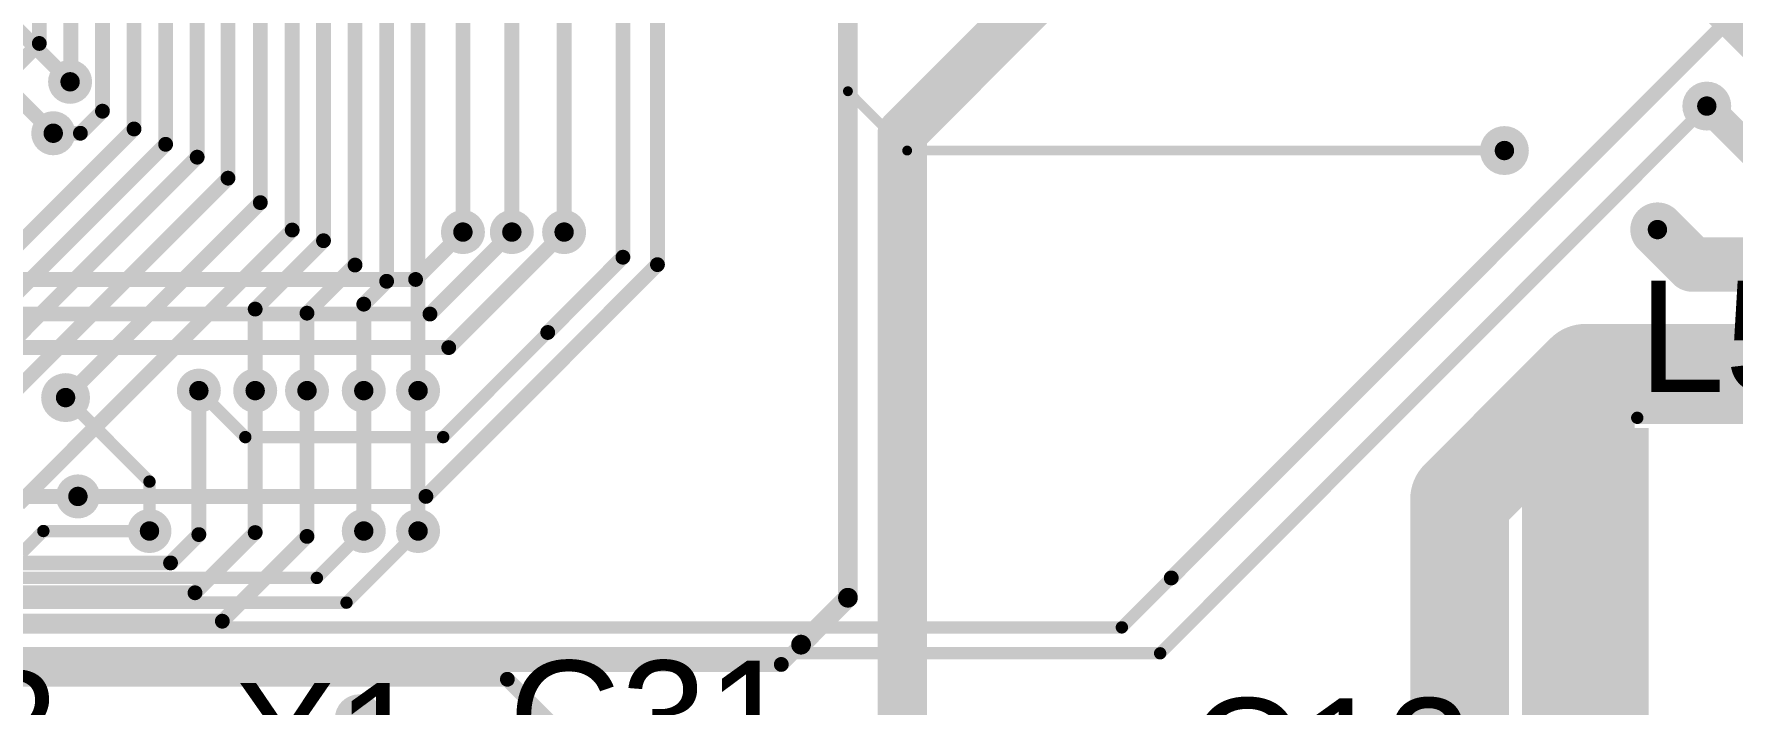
# Model space of a CAD drawing. Header units: millimetres. Extents: x -0.39 to 4.37, y -0.38 to 3.54.
# Drawn here: x 1.939 to 2.627, y 0.649 to 0.92 of the extents above; entities that cross this region are included whole.
import ezdxf

# ---------------------------------------------------------------- set-up
doc = ezdxf.new("R2010")
doc.units = ezdxf.units.MM
doc.header["$MEASUREMENT"] = 0
for name, color, linetype in [('BottomLayer', 5, 'Continuous'), ('BottomSolder', 6, 'Continuous'), ('TopLayer', 1, 'Continuous'), ('TopOverlay', 2, 'Continuous'), ('TopPaste', 8, 'Continuous'), ('TopSolder', 216, 'Continuous'), ('ViaHoleLayer', 16, 'Continuous')]:
    doc.layers.add(name, color=color, linetype=linetype)
doc.styles.add('Arial', font='', dxfattribs={"height": 0.2})
doc.styles.get('Arial').set_extended_font_data('Arial')

# ---------------------------------------------------------------- blocks, each defined once
blk = doc.blocks.new('MWPY4020_3R3M_T_232')
at = {"layer": 'TopLayer'}
for points in [[(-0.08070865, 0.07283465), (-0.03740155, 0.07283465), (-0.03740155, -0.07283465), (-0.08070865, -0.07283465)], [(0.03740155, 0.07283465), (0.08070865, 0.07283465), (0.08070865, -0.07283465), (0.03740155, -0.07283465)]]:
    blk.add_hatch(color=1, dxfattribs=at).paths.add_polyline_path(points)
at = {"layer": 'TopPaste'}
for points in [[(-0.08070865, 0.07283465), (-0.03740155, 0.07283465), (-0.03740155, -0.07283465), (-0.08070865, -0.07283465)], [(0.03740155, 0.07283465), (0.08070865, 0.07283465), (0.08070865, -0.07283465), (0.03740155, -0.07283465)]]:
    blk.add_hatch(color=8, dxfattribs=at).paths.add_polyline_path(points)
at = {"layer": 'TopSolder'}
for points in [[(-0.08470865, 0.07683465), (-0.03340155, 0.07683465), (-0.03340155, -0.07683465), (-0.08470865, -0.07683465)], [(0.03340155, 0.07683465), (0.08470865, 0.07683465), (0.08470865, -0.07683465), (0.03340155, -0.07683465)]]:
    blk.add_hatch(color=216, dxfattribs=at).paths.add_polyline_path(points)
at = {"layer": 'TopOverlay', "const_width": 0.005}
for points in [[(-0.038, 0.081), (0.034, 0.081)], [(-0.038, -0.081), (0.034, -0.081)]]:
    blk.add_lwpolyline(points, dxfattribs=at)
at = {"layer": 'TopOverlay', "const_width": 0.0025}
for points in [[(-0.03925, 0.081, 1), (-0.03675, 0.081, 1)], [(0.03275, 0.081, 1), (0.03525, 0.081, 1)], [(-0.03925, -0.081, 1), (-0.03675, -0.081, 1)], [(0.03275, -0.081, 1), (0.03525, -0.081, 1)]]:
    blk.add_lwpolyline(points, format="xyb", close=True, dxfattribs=at)

msp = doc.modelspace()

# ---------------------------------------------------------------- hatches: boundary and pattern name
at = {"layer": 'BottomLayer'}
h = msp.add_hatch(color=5, dxfattribs=at)
edge = h.paths.add_edge_path()
edge.add_arc((1.9538225, 0.9008222), 0.0049212, 0, 360)
h = msp.add_hatch(color=5, dxfattribs=at)
edge = h.paths.add_edge_path()
edge.add_arc((2.617, 0.891), 0.0059055, 0, 360)
h = msp.add_hatch(color=5, dxfattribs=at)
edge = h.paths.add_edge_path()
edge.add_arc((1.947, 0.88), 0.0049212, 0, 360)
h = msp.add_hatch(color=5, dxfattribs=at)
edge = h.paths.add_edge_path()
edge.add_arc((2.535, 0.873), 0.0059055, 0, 360)
h = msp.add_hatch(color=5, dxfattribs=at)
edge = h.paths.add_edge_path()
edge.add_arc((2.597, 0.841), 0.0059055, 0, 360)
h = msp.add_hatch(color=5, dxfattribs=at)
edge = h.paths.add_edge_path()
edge.add_arc((2.113, 0.84), 0.0049212, 0, 360)
h = msp.add_hatch(color=5, dxfattribs=at)
edge = h.paths.add_edge_path()
edge.add_arc((2.1328225, 0.84), 0.0049212, 0, 360)
h = msp.add_hatch(color=5, dxfattribs=at)
edge = h.paths.add_edge_path()
edge.add_arc((2.154, 0.84), 0.0049212, 0, 360)
h = msp.add_hatch(color=5, dxfattribs=at)
edge = h.paths.add_edge_path()
edge.add_arc((2.5678225, 0.7828222), 0.011811, 0, 360)
h = msp.add_hatch(color=5, dxfattribs=at)
edge = h.paths.add_edge_path()
edge.add_arc((1.952, 0.773), 0.0059055, 0, 360)
h = msp.add_hatch(color=5, dxfattribs=at)
edge = h.paths.add_edge_path()
edge.add_arc((2.006, 0.7758222), 0.0049212, 0, 360)
h = msp.add_hatch(color=5, dxfattribs=at)
edge = h.paths.add_edge_path()
edge.add_arc((2.0288225, 0.7758222), 0.0049212, 0, 360)
h = msp.add_hatch(color=5, dxfattribs=at)
edge = h.paths.add_edge_path()
edge.add_arc((2.0498225, 0.7758222), 0.0049212, 0, 360)
h = msp.add_hatch(color=5, dxfattribs=at)
edge = h.paths.add_edge_path()
edge.add_arc((2.0728225, 0.7758222), 0.0049212, 0, 360)
h = msp.add_hatch(color=5, dxfattribs=at)
edge = h.paths.add_edge_path()
edge.add_arc((2.0948224, 0.7758222), 0.0049212, 0, 360)
h = msp.add_hatch(color=5, dxfattribs=at)
edge = h.paths.add_edge_path()
edge.add_arc((1.957, 0.733), 0.0049212, 0, 360)
h = msp.add_hatch(color=5, dxfattribs=at)
edge = h.paths.add_edge_path()
edge.add_arc((1.986, 0.719), 0.0049212, 0, 360)
h = msp.add_hatch(color=5, dxfattribs=at)
edge = h.paths.add_edge_path()
edge.add_arc((2.0728225, 0.719), 0.0049212, 0, 360)
h = msp.add_hatch(color=5, dxfattribs=at)
edge = h.paths.add_edge_path()
edge.add_arc((2.0948224, 0.719), 0.0049212, 0, 360)
at = {"layer": 'BottomSolder'}
h = msp.add_hatch(color=6, dxfattribs=at)
edge = h.paths.add_edge_path()
edge.add_arc((1.9538225, 0.9008222), 0.0089212, 0, 360)
h = msp.add_hatch(color=6, dxfattribs=at)
edge = h.paths.add_edge_path()
edge.add_arc((2.617, 0.891), 0.0099055, 0, 360)
h = msp.add_hatch(color=6, dxfattribs=at)
edge = h.paths.add_edge_path()
edge.add_arc((1.947, 0.88), 0.0089212, 0, 360)
h = msp.add_hatch(color=6, dxfattribs=at)
edge = h.paths.add_edge_path()
edge.add_arc((2.535, 0.873), 0.0099055, 0, 360)
h = msp.add_hatch(color=6, dxfattribs=at)
edge = h.paths.add_edge_path()
edge.add_arc((2.113, 0.84), 0.0089212, 0, 360)
h = msp.add_hatch(color=6, dxfattribs=at)
edge = h.paths.add_edge_path()
edge.add_arc((2.1328225, 0.84), 0.0089212, 0, 360)
h = msp.add_hatch(color=6, dxfattribs=at)
edge = h.paths.add_edge_path()
edge.add_arc((2.154, 0.84), 0.0089212, 0, 360)
h = msp.add_hatch(color=6, dxfattribs=at)
edge = h.paths.add_edge_path()
edge.add_arc((2.597, 0.841), 0.0099055, 0, 360)
h = msp.add_hatch(color=6, dxfattribs=at)
edge = h.paths.add_edge_path()
edge.add_arc((2.5678225, 0.7828222), 0.015811, 0, 360)
h = msp.add_hatch(color=6, dxfattribs=at)
edge = h.paths.add_edge_path()
edge.add_arc((2.006, 0.7758222), 0.0089212, 0, 360)
h = msp.add_hatch(color=6, dxfattribs=at)
edge = h.paths.add_edge_path()
edge.add_arc((2.0288225, 0.7758222), 0.0089212, 0, 360)
h = msp.add_hatch(color=6, dxfattribs=at)
edge = h.paths.add_edge_path()
edge.add_arc((2.0498225, 0.7758222), 0.0089212, 0, 360)
h = msp.add_hatch(color=6, dxfattribs=at)
edge = h.paths.add_edge_path()
edge.add_arc((2.0728225, 0.7758222), 0.0089212, 0, 360)
h = msp.add_hatch(color=6, dxfattribs=at)
edge = h.paths.add_edge_path()
edge.add_arc((2.0948224, 0.7758222), 0.0089212, 0, 360)
h = msp.add_hatch(color=6, dxfattribs=at)
edge = h.paths.add_edge_path()
edge.add_arc((1.952, 0.773), 0.0099055, 0, 360)
h = msp.add_hatch(color=6, dxfattribs=at)
edge = h.paths.add_edge_path()
edge.add_arc((1.957, 0.733), 0.0089212, 0, 360)
h = msp.add_hatch(color=6, dxfattribs=at)
edge = h.paths.add_edge_path()
edge.add_arc((1.986, 0.719), 0.0089212, 0, 360)
h = msp.add_hatch(color=6, dxfattribs=at)
edge = h.paths.add_edge_path()
edge.add_arc((2.0728225, 0.719), 0.0089212, 0, 360)
h = msp.add_hatch(color=6, dxfattribs=at)
edge = h.paths.add_edge_path()
edge.add_arc((2.0948224, 0.719), 0.0089212, 0, 360)
h = msp.add_hatch(color=6, dxfattribs=at)
edge = h.paths.add_edge_path()
edge.add_arc((2.071, 0.643), 0.0099055, 0, 360)
at = {"layer": 'TopLayer'}
h = msp.add_hatch(color=1, dxfattribs=at)
edge = h.paths.add_edge_path()
edge.add_arc((1.9538225, 0.9008222), 0.0049212, 0, 360)
h = msp.add_hatch(color=1, dxfattribs=at)
edge = h.paths.add_edge_path()
edge.add_arc((2.617, 0.891), 0.0059055, 0, 360)
h = msp.add_hatch(color=1, dxfattribs=at)
edge = h.paths.add_edge_path()
edge.add_arc((1.947, 0.88), 0.0049212, 0, 360)
h = msp.add_hatch(color=1, dxfattribs=at)
edge = h.paths.add_edge_path()
edge.add_arc((2.535, 0.873), 0.0059055, 0, 360)
h = msp.add_hatch(color=1, dxfattribs=at)
edge = h.paths.add_edge_path()
edge.add_arc((2.597, 0.841), 0.0059055, 0, 360)
h = msp.add_hatch(color=1, dxfattribs=at)
edge = h.paths.add_edge_path()
edge.add_arc((2.113, 0.84), 0.0049212, 0, 360)
h = msp.add_hatch(color=1, dxfattribs=at)
edge = h.paths.add_edge_path()
edge.add_arc((2.1328225, 0.84), 0.0049212, 0, 360)
h = msp.add_hatch(color=1, dxfattribs=at)
edge = h.paths.add_edge_path()
edge.add_arc((2.154, 0.84), 0.0049212, 0, 360)
h = msp.add_hatch(color=1, dxfattribs=at)
edge = h.paths.add_edge_path()
edge.add_arc((2.5678225, 0.7828222), 0.011811, 0, 360)
h = msp.add_hatch(color=1, dxfattribs=at)
edge = h.paths.add_edge_path()
edge.add_arc((1.952, 0.773), 0.0059055, 0, 360)
h = msp.add_hatch(color=1, dxfattribs=at)
edge = h.paths.add_edge_path()
edge.add_arc((2.006, 0.7758222), 0.0049212, 0, 360)
h = msp.add_hatch(color=1, dxfattribs=at)
edge = h.paths.add_edge_path()
edge.add_arc((2.0288225, 0.7758222), 0.0049212, 0, 360)
h = msp.add_hatch(color=1, dxfattribs=at)
edge = h.paths.add_edge_path()
edge.add_arc((2.0498225, 0.7758222), 0.0049212, 0, 360)
h = msp.add_hatch(color=1, dxfattribs=at)
edge = h.paths.add_edge_path()
edge.add_arc((2.0728225, 0.7758222), 0.0049212, 0, 360)
h = msp.add_hatch(color=1, dxfattribs=at)
edge = h.paths.add_edge_path()
edge.add_arc((2.0948224, 0.7758222), 0.0049212, 0, 360)
h = msp.add_hatch(color=1, dxfattribs=at)
edge = h.paths.add_edge_path()
edge.add_arc((1.957, 0.733), 0.0049212, 0, 360)
h = msp.add_hatch(color=1, dxfattribs=at)
edge = h.paths.add_edge_path()
edge.add_arc((1.986, 0.719), 0.0049212, 0, 360)
h = msp.add_hatch(color=1, dxfattribs=at)
edge = h.paths.add_edge_path()
edge.add_arc((2.0728225, 0.719), 0.0049212, 0, 360)
h = msp.add_hatch(color=1, dxfattribs=at)
edge = h.paths.add_edge_path()
edge.add_arc((2.0948224, 0.719), 0.0049212, 0, 360)
at = {"layer": 'TopSolder'}
h = msp.add_hatch(color=216, dxfattribs=at)
edge = h.paths.add_edge_path()
edge.add_arc((1.9538225, 0.9008222), 0.0089212, 0, 360)
h = msp.add_hatch(color=216, dxfattribs=at)
edge = h.paths.add_edge_path()
edge.add_arc((2.617, 0.891), 0.0099055, 0, 360)
h = msp.add_hatch(color=216, dxfattribs=at)
edge = h.paths.add_edge_path()
edge.add_arc((1.947, 0.88), 0.0089212, 0, 360)
h = msp.add_hatch(color=216, dxfattribs=at)
edge = h.paths.add_edge_path()
edge.add_arc((2.535, 0.873), 0.0099055, 0, 360)
h = msp.add_hatch(color=216, dxfattribs=at)
edge = h.paths.add_edge_path()
edge.add_arc((2.113, 0.84), 0.0089212, 0, 360)
h = msp.add_hatch(color=216, dxfattribs=at)
edge = h.paths.add_edge_path()
edge.add_arc((2.1328225, 0.84), 0.0089212, 0, 360)
h = msp.add_hatch(color=216, dxfattribs=at)
edge = h.paths.add_edge_path()
edge.add_arc((2.154, 0.84), 0.0089212, 0, 360)
h = msp.add_hatch(color=216, dxfattribs=at)
edge = h.paths.add_edge_path()
edge.add_arc((2.597, 0.841), 0.0099055, 0, 360)
h = msp.add_hatch(color=216, dxfattribs=at)
edge = h.paths.add_edge_path()
edge.add_arc((2.5678225, 0.7828222), 0.015811, 0, 360)
h = msp.add_hatch(color=216, dxfattribs=at)
edge = h.paths.add_edge_path()
edge.add_arc((2.006, 0.7758222), 0.0089212, 0, 360)
h = msp.add_hatch(color=216, dxfattribs=at)
edge = h.paths.add_edge_path()
edge.add_arc((2.0288225, 0.7758222), 0.0089212, 0, 360)
h = msp.add_hatch(color=216, dxfattribs=at)
edge = h.paths.add_edge_path()
edge.add_arc((2.0498225, 0.7758222), 0.0089212, 0, 360)
h = msp.add_hatch(color=216, dxfattribs=at)
edge = h.paths.add_edge_path()
edge.add_arc((2.0728225, 0.7758222), 0.0089212, 0, 360)
h = msp.add_hatch(color=216, dxfattribs=at)
edge = h.paths.add_edge_path()
edge.add_arc((2.0948224, 0.7758222), 0.0089212, 0, 360)
h = msp.add_hatch(color=216, dxfattribs=at)
edge = h.paths.add_edge_path()
edge.add_arc((1.952, 0.773), 0.0099055, 0, 360)
h = msp.add_hatch(color=216, dxfattribs=at)
edge = h.paths.add_edge_path()
edge.add_arc((1.957, 0.733), 0.0089212, 0, 360)
h = msp.add_hatch(color=216, dxfattribs=at)
edge = h.paths.add_edge_path()
edge.add_arc((1.986, 0.719), 0.0089212, 0, 360)
h = msp.add_hatch(color=216, dxfattribs=at)
edge = h.paths.add_edge_path()
edge.add_arc((2.0728225, 0.719), 0.0089212, 0, 360)
h = msp.add_hatch(color=216, dxfattribs=at)
edge = h.paths.add_edge_path()
edge.add_arc((2.0948224, 0.719), 0.0089212, 0, 360)
h = msp.add_hatch(color=216, dxfattribs=at)
edge = h.paths.add_edge_path()
edge.add_arc((2.071, 0.643), 0.0099055, 0, 360)
at = {"layer": 'ViaHoleLayer'}
h = msp.add_hatch(color=16, dxfattribs=at)
edge = h.paths.add_edge_path()
edge.add_arc((1.9538225, 0.9008222), 0.003937, 0, 360)
h = msp.add_hatch(color=16, dxfattribs=at)
edge = h.paths.add_edge_path()
edge.add_arc((2.617, 0.891), 0.003937, 0, 360)
h = msp.add_hatch(color=16, dxfattribs=at)
edge = h.paths.add_edge_path()
edge.add_arc((1.947, 0.88), 0.003937, 0, 360)
h = msp.add_hatch(color=16, dxfattribs=at)
edge = h.paths.add_edge_path()
edge.add_arc((2.535, 0.873), 0.003937, 0, 360)
h = msp.add_hatch(color=16, dxfattribs=at)
edge = h.paths.add_edge_path()
edge.add_arc((2.113, 0.84), 0.003937, 0, 360)
h = msp.add_hatch(color=16, dxfattribs=at)
edge = h.paths.add_edge_path()
edge.add_arc((2.1328225, 0.84), 0.003937, 0, 360)
h = msp.add_hatch(color=16, dxfattribs=at)
edge = h.paths.add_edge_path()
edge.add_arc((2.154, 0.84), 0.003937, 0, 360)
h = msp.add_hatch(color=16, dxfattribs=at)
edge = h.paths.add_edge_path()
edge.add_arc((2.597, 0.841), 0.003937, 0, 360)
h = msp.add_hatch(color=16, dxfattribs=at)
edge = h.paths.add_edge_path()
edge.add_arc((2.5678225, 0.7828222), 0.0059055, 0, 360)
h = msp.add_hatch(color=16, dxfattribs=at)
edge = h.paths.add_edge_path()
edge.add_arc((2.006, 0.7758222), 0.003937, 0, 360)
h = msp.add_hatch(color=16, dxfattribs=at)
edge = h.paths.add_edge_path()
edge.add_arc((2.0288225, 0.7758222), 0.003937, 0, 360)
h = msp.add_hatch(color=16, dxfattribs=at)
edge = h.paths.add_edge_path()
edge.add_arc((2.0498225, 0.7758222), 0.003937, 0, 360)
h = msp.add_hatch(color=16, dxfattribs=at)
edge = h.paths.add_edge_path()
edge.add_arc((2.0728225, 0.7758222), 0.003937, 0, 360)
h = msp.add_hatch(color=16, dxfattribs=at)
edge = h.paths.add_edge_path()
edge.add_arc((2.0948224, 0.7758222), 0.003937, 0, 360)
h = msp.add_hatch(color=16, dxfattribs=at)
edge = h.paths.add_edge_path()
edge.add_arc((1.952, 0.773), 0.003937, 0, 360)
h = msp.add_hatch(color=16, dxfattribs=at)
edge = h.paths.add_edge_path()
edge.add_arc((1.957, 0.733), 0.003937, 0, 360)
h = msp.add_hatch(color=16, dxfattribs=at)
edge = h.paths.add_edge_path()
edge.add_arc((1.986, 0.719), 0.003937, 0, 360)
h = msp.add_hatch(color=16, dxfattribs=at)
edge = h.paths.add_edge_path()
edge.add_arc((2.0728225, 0.719), 0.003937, 0, 360)
h = msp.add_hatch(color=16, dxfattribs=at)
edge = h.paths.add_edge_path()
edge.add_arc((2.0948224, 0.719), 0.003937, 0, 360)

# ---------------------------------------------------------------- linework, layer by layer
at = {"layer": 'BottomLayer'}
for points, const_width in [([(2.269, 0.692), (2.269, 1.2530001)], 0.008), ([(2.6065, 0.9445001), (2.6451779, 0.9058222)], 0.012), ([(2.291, 0.88), (2.348, 0.937)], 0.02), ([(1.9318225, 0.9228222), (1.9538225, 0.9008222)], 0.006), ([(1.9161778, 0.9108222), (1.947, 0.88)], 0.006), ([(2.617, 0.891), (2.643, 0.865)], 0.012), ([(2.291, 0.587), (2.291, 0.88)], 0.02), ([(2.0938223, 0.8208222), (2.113, 0.8399999)], 0.006), ([(2.0996447, 0.8068222), (2.1328225, 0.84)], 0.006), ([(2.1072537, 0.7932537), (2.154, 0.84)], 0.006), ([(2.113, 0.8399999), (2.113, 0.84)], 0.006), ([(1.8618225, 0.8208222), (2.0938223, 0.8208222)], 0.006), ([(1.8668225, 0.8068222), (2.0996447, 0.8068222)], 0.006), ([(2.5168225, 0.7318222), (2.5678225, 0.7828222)], 0.04), ([(2.5678225, 0.7828222), (2.9077277, 0.7828222)], 0.04), ([(1.871254, 0.7932537), (2.1072537, 0.7932537)], 0.006), ([(2.006, 0.7175563), (2.006, 0.7758222)], 0.006), ([(2.0288225, 0.7183788), (2.0288225, 0.7758222)], 0.006), ([(2.0498225, 0.7168225), (2.0498225, 0.7758222)], 0.006), ([(2.0728225, 0.719), (2.0728225, 0.7758222)], 0.006), ([(2.0948224, 0.719), (2.0948224, 0.7758222)], 0.006), ([(1.952, 0.773), (1.986, 0.739)], 0.005), ([(2.5168225, 0.4798222), (2.5168225, 0.7318222)], 0.04), ([(1.986, 0.719), (1.986, 0.739)], 0.005), ([(1.8274437, 0.733), (1.957, 0.733)], 0.006), ([(1.9945224, 0.7060787), (2.006, 0.7175563)], 0.006), ([(2.0044437, 0.694), (2.0288225, 0.7183788)], 0.006), ([(2.0155001, 0.6825001), (2.0498225, 0.7168225)], 0.006), ([(1.8160787, 0.7060787), (1.9945224, 0.7060787)], 0.006), ([(1.821, 0.694), (2.0044437, 0.694)], 0.006), ([(2.25, 0.673), (2.269, 0.692)], 0.008), ([(1.8255001, 0.6825001), (2.0155001, 0.6825001)], 0.006), ([(2.242, 0.665), (2.25, 0.673)], 0.006), ([(1.876, 0.665), (2.242, 0.665)], 0.006)]:
    msp.add_lwpolyline(points, dxfattribs=dict(at, const_width=const_width))
for points, const_width in [([(1.9523225, 0.9008222, 1), (1.9553225, 0.9008222, 1)], 0.003), ([(2.614, 0.891, 1), (2.62, 0.891, 1)], 0.006), ([(2.286, 0.88, 1), (2.296, 0.88, 1)], 0.01), ([(2.286, 0.88, 1), (2.296, 0.88, 1)], 0.01), ([(1.9455, 0.88, 1), (1.9485, 0.88, 1)], 0.003), ([(2.1115, 0.84, 1), (2.1145, 0.84, 1)], 0.003), ([(2.1115, 0.8399999, 1), (2.1145, 0.8399999, 1)], 0.003), ([(2.1115, 0.8399999, 1), (2.1145, 0.8399999, 1)], 0.003), ([(2.1313225, 0.84, 1), (2.1343225, 0.84, 1)], 0.003), ([(2.1525, 0.84, 1), (2.1555, 0.84, 1)], 0.003), ([(2.0923223, 0.8208222, 1), (2.0953223, 0.8208222, 1)], 0.003), ([(2.0923223, 0.8208222, 1), (2.0953223, 0.8208222, 1)], 0.003), ([(2.0981447, 0.8068222, 1), (2.1011447, 0.8068222, 1)], 0.003), ([(2.0981447, 0.8068222, 1), (2.1011447, 0.8068222, 1)], 0.003), ([(2.5578225, 0.7828222, 1), (2.5778225, 0.7828222, 1)], 0.02), ([(2.5578225, 0.7828222, 1), (2.5778225, 0.7828222, 1)], 0.02), ([(2.1057537, 0.7932537, 1), (2.1087537, 0.7932537, 1)], 0.003), ([(2.1057537, 0.7932537, 1), (2.1087537, 0.7932537, 1)], 0.003), ([(2.0045, 0.7758222, 1), (2.0075, 0.7758222, 1)], 0.003), ([(2.0273225, 0.7758222, 1), (2.0303225, 0.7758222, 1)], 0.003), ([(2.0483225, 0.7758222, 1), (2.0513225, 0.7758222, 1)], 0.003), ([(2.0713225, 0.7758222, 1), (2.0743225, 0.7758222, 1)], 0.003), ([(2.0933224, 0.7758222, 1), (2.0963224, 0.7758222, 1)], 0.003), ([(1.95075, 0.773, 1), (1.95325, 0.773, 1)], 0.0025), ([(2.5068225, 0.7318222, 1), (2.5268225, 0.7318222, 1)], 0.02), ([(2.5068225, 0.7318222, 1), (2.5268225, 0.7318222, 1)], 0.02), ([(1.98475, 0.739, 1), (1.98725, 0.739, 1)], 0.0025), ([(1.98475, 0.739, 1), (1.98725, 0.739, 1)], 0.0025), ([(1.9555, 0.733, 1), (1.9585, 0.733, 1)], 0.003), ([(1.98475, 0.719, 1), (1.98725, 0.719, 1)], 0.0025), ([(2.0045, 0.7175563, 1), (2.0075, 0.7175563, 1)], 0.003), ([(2.0045, 0.7175563, 1), (2.0075, 0.7175563, 1)], 0.003), ([(2.0273225, 0.7183788, 1), (2.0303225, 0.7183788, 1)], 0.003), ([(2.0273225, 0.7183788, 1), (2.0303225, 0.7183788, 1)], 0.003), ([(2.0483225, 0.7168225, 1), (2.0513225, 0.7168225, 1)], 0.003), ([(2.0483225, 0.7168225, 1), (2.0513225, 0.7168225, 1)], 0.003), ([(2.0713225, 0.719, 1), (2.0743225, 0.719, 1)], 0.003), ([(2.0933224, 0.719, 1), (2.0963224, 0.719, 1)], 0.003), ([(1.9930224, 0.7060787, 1), (1.9960224, 0.7060787, 1)], 0.003), ([(1.9930224, 0.7060787, 1), (1.9960224, 0.7060787, 1)], 0.003), ([(2.0029437, 0.694, 1), (2.0059437, 0.694, 1)], 0.003), ([(2.0029437, 0.694, 1), (2.0059437, 0.694, 1)], 0.003), ([(2.267, 0.692, 1), (2.271, 0.692, 1)], 0.004), ([(2.267, 0.692, 1), (2.271, 0.692, 1)], 0.004), ([(2.0140001, 0.6825001, 1), (2.0170001, 0.6825001, 1)], 0.003), ([(2.0140001, 0.6825001, 1), (2.0170001, 0.6825001, 1)], 0.003), ([(2.248, 0.673, 1), (2.252, 0.673, 1)], 0.004), ([(2.2485, 0.673, 1), (2.2515, 0.673, 1)], 0.003), ([(2.2405, 0.665, 1), (2.2435, 0.665, 1)], 0.003), ([(2.2405, 0.665, 1), (2.2435, 0.665, 1)], 0.003)]:
    msp.add_lwpolyline(points, format="xyb", close=True, dxfattribs=dict(at, const_width=const_width))
at = {"layer": 'TopLayer'}
for points, const_width in [([(2.269, 0.897), (2.269, 1.285)], 0.004), ([(1.9541385, 0.9008222), (1.9541385, 1.2460582)], 0.006), ([(1.9797285, 0.8817281), (1.9797285, 1.2458386)], 0.006), ([(2.0053185, 0.8703185), (2.0053185, 1.2460582)], 0.006), ([(2.0309085, 0.8519085), (2.0309085, 1.2450582)], 0.006), ([(2.0565005, 0.8365005), (2.0565005, 1.2460582)], 0.006), ([(2.0820905, 0.8200905), (2.0820905, 1.2460582)], 0.006), ([(2.113, 0.84), (2.113, 1.2390473)], 0.006), ([(2.1918225, 0.8268225), (2.1918225, 1.2390473)], 0.006), ([(1.9925245, 0.8755242), (1.9925245, 1.23)], 0.006), ([(1.9413425, 0.9163425), (1.9413425, 1.223)], 0.006), ([(1.9669345, 0.8889342), (1.9669345, 1.226)], 0.006), ([(2.0178225, 0.8618225), (2.0178225, 1.228)], 0.006), ([(2.0438225, 0.8408225), (2.0438225, 1.227)], 0.006), ([(2.0692965, 0.8266515), (2.0692965, 1.225)], 0.006), ([(2.0948224, 0.7758222), (2.0948224, 1.224)], 0.006), ([(2.1328225, 0.84), (2.1328225, 1.2268222)], 0.006), ([(2.154, 0.84), (2.154, 1.2268222)], 0.006), ([(2.1778225, 0.8298225), (2.1778225, 1.2268222)], 0.006), ([(2.4, 0.7), (2.624, 0.924)], 0.006), ([(1.9286747, 0.9036747), (1.9413425, 0.9163425)], 0.006), ([(2.269, 0.897), (2.293, 0.873)], 0.004), ([(1.9580003, 0.88), (1.9669345, 0.8889342)], 0.006), ([(2.3955, 0.6695), (2.617, 0.891)], 0.005), ([(1.8783328, 0.7803324), (1.9797285, 0.8817281)], 0.006), ([(1.947, 0.88), (1.9580003, 0.88)], 0.006), ([(1.8844114, 0.7674111), (1.9925245, 0.8755242)], 0.006), ([(2.293, 0.873), (2.535, 0.873)], 0.004), ([(1.882, 0.747), (2.0053185, 0.8703185)], 0.006), ([(1.8965, 0.7405), (2.0178225, 0.8618225)], 0.006), ([(1.952, 0.773), (2.0309085, 0.8519085)], 0.006), ([(2.597, 0.841), (2.6111778, 0.8268222)], 0.022), ([(1.933, 0.73), (2.0438225, 0.8408225)], 0.006), ([(2.0288225, 0.8088225), (2.0565005, 0.8365005)], 0.006), ([(2.147358, 0.799358), (2.1778225, 0.8298225)], 0.006), ([(2.6111778, 0.8268222), (2.7698225, 0.8268222)], 0.022), ([(2.0498225, 0.8071775), (2.0692965, 0.8266515)], 0.006), ([(2.098, 0.733), (2.1918225, 0.8268225)], 0.006), ([(2.0728225, 0.8108225), (2.0820905, 0.8200905)], 0.006), ([(2.0728225, 0.7758222), (2.0728225, 0.8108225)], 0.006), ([(2.0288225, 0.7758222), (2.0288225, 0.8088225)], 0.006), ([(2.0498225, 0.7758222), (2.0498225, 0.8071775)], 0.006), ([(2.105, 0.757), (2.147358, 0.799358)], 0.005), ([(2.5678225, 0.6838773), (2.5678225, 0.7828222)], 0.04), ([(2.006, 0.7758222), (2.0248222, 0.757)], 0.005), ([(2.0248222, 0.757), (2.105, 0.757)], 0.005), ([(1.957, 0.733), (2.098, 0.733)], 0.006), ([(1.934, 0.71), (1.943, 0.719)], 0.005), ([(1.943, 0.719), (1.986, 0.719)], 0.005), ([(2.0538225, 0.7), (2.0728225, 0.719)], 0.005), ([(2.0658224, 0.69), (2.0948224, 0.719)], 0.005), ([(1.791, 0.7), (2.0538225, 0.7)], 0.005), ([(2.38, 0.68), (2.4, 0.7)], 0.005), ([(2.5677674, 0.6838222), (2.5678225, 0.6838773)], 0.04), ([(1.796, 0.69), (2.0658224, 0.69)], 0.005), ([(1.801, 0.68), (2.38, 0.68)], 0.005), ([(1.8125, 0.6695), (2.3955, 0.6695)], 0.005), ([(1.914, 0.659), (2.131, 0.659)], 0.006), ([(2.131, 0.659), (2.1608225, 0.6291775)], 0.006)]:
    msp.add_lwpolyline(points, dxfattribs=dict(at, const_width=const_width))
for points, const_width in [([(1.9398425, 0.9163425, 1), (1.9428425, 0.9163425, 1)], 0.003), ([(1.9398425, 0.9163425, 1), (1.9428425, 0.9163425, 1)], 0.003), ([(1.9526385, 0.9008222, 1), (1.9556385, 0.9008222, 1)], 0.003), ([(2.268, 0.897, 1), (2.27, 0.897, 1)], 0.002), ([(2.268, 0.897, 1), (2.27, 0.897, 1)], 0.002), ([(1.9654345, 0.8889342, 1), (1.9684345, 0.8889342, 1)], 0.003), ([(1.9654345, 0.8889342, 1), (1.9684345, 0.8889342, 1)], 0.003), ([(2.61575, 0.891, 1), (2.61825, 0.891, 1)], 0.0025), ([(1.9455, 0.88, 1), (1.9485, 0.88, 1)], 0.003), ([(1.9565003, 0.88, 1), (1.9595003, 0.88, 1)], 0.003), ([(1.9565003, 0.88, 1), (1.9595003, 0.88, 1)], 0.003), ([(1.9782285, 0.8817281, 1), (1.9812285, 0.8817281, 1)], 0.003), ([(1.9782285, 0.8817281, 1), (1.9812285, 0.8817281, 1)], 0.003), ([(1.9910245, 0.8755242, 1), (1.9940245, 0.8755242, 1)], 0.003), ([(1.9910245, 0.8755242, 1), (1.9940245, 0.8755242, 1)], 0.003), ([(2.292, 0.873, 1), (2.294, 0.873, 1)], 0.002), ([(2.292, 0.873, 1), (2.294, 0.873, 1)], 0.002), ([(2.534, 0.873, 1), (2.536, 0.873, 1)], 0.002), ([(2.0038185, 0.8703185, 1), (2.0068185, 0.8703185, 1)], 0.003), ([(2.0038185, 0.8703185, 1), (2.0068185, 0.8703185, 1)], 0.003), ([(2.0163225, 0.8618225, 1), (2.0193225, 0.8618225, 1)], 0.003), ([(2.0163225, 0.8618225, 1), (2.0193225, 0.8618225, 1)], 0.003), ([(2.0294085, 0.8519085, 1), (2.0324085, 0.8519085, 1)], 0.003), ([(2.0294085, 0.8519085, 1), (2.0324085, 0.8519085, 1)], 0.003), ([(2.5915, 0.841, 1), (2.6025, 0.841, 1)], 0.011), ([(2.0423225, 0.8408225, 1), (2.0453225, 0.8408225, 1)], 0.003), ([(2.0423225, 0.8408225, 1), (2.0453225, 0.8408225, 1)], 0.003), ([(2.0550005, 0.8365005, 1), (2.0580005, 0.8365005, 1)], 0.003), ([(2.0550005, 0.8365005, 1), (2.0580005, 0.8365005, 1)], 0.003), ([(2.1115, 0.84, 1), (2.1145, 0.84, 1)], 0.003), ([(2.1313225, 0.84, 1), (2.1343225, 0.84, 1)], 0.003), ([(2.1525, 0.84, 1), (2.1555, 0.84, 1)], 0.003), ([(2.1763225, 0.8298225, 1), (2.1793225, 0.8298225, 1)], 0.003), ([(2.1763225, 0.8298225, 1), (2.1793225, 0.8298225, 1)], 0.003), ([(2.6056778, 0.8268222, 1), (2.6166778, 0.8268222, 1)], 0.011), ([(2.6056778, 0.8268222, 1), (2.6166778, 0.8268222, 1)], 0.011), ([(2.0677965, 0.8266515, 1), (2.0707965, 0.8266515, 1)], 0.003), ([(2.0677965, 0.8266515, 1), (2.0707965, 0.8266515, 1)], 0.003), ([(2.1903225, 0.8268225, 1), (2.1933225, 0.8268225, 1)], 0.003), ([(2.1903225, 0.8268225, 1), (2.1933225, 0.8268225, 1)], 0.003), ([(2.0805905, 0.8200905, 1), (2.0835905, 0.8200905, 1)], 0.003), ([(2.0805905, 0.8200905, 1), (2.0835905, 0.8200905, 1)], 0.003), ([(2.0713225, 0.8108225, 1), (2.0743225, 0.8108225, 1)], 0.003), ([(2.0713225, 0.8108225, 1), (2.0743225, 0.8108225, 1)], 0.003), ([(2.0273225, 0.8088225, 1), (2.0303225, 0.8088225, 1)], 0.003), ([(2.0273225, 0.8088225, 1), (2.0303225, 0.8088225, 1)], 0.003), ([(2.0483225, 0.8071775, 1), (2.0513225, 0.8071775, 1)], 0.003), ([(2.0483225, 0.8071775, 1), (2.0513225, 0.8071775, 1)], 0.003), ([(2.145858, 0.799358, 1), (2.148858, 0.799358, 1)], 0.003), ([(2.146108, 0.799358, 1), (2.148608, 0.799358, 1)], 0.0025), ([(2.5578225, 0.7828222, 1), (2.5778225, 0.7828222, 1)], 0.02), ([(2.00475, 0.7758222, 1), (2.00725, 0.7758222, 1)], 0.0025), ([(2.0273225, 0.7758222, 1), (2.0303225, 0.7758222, 1)], 0.003), ([(2.0483225, 0.7758222, 1), (2.0513225, 0.7758222, 1)], 0.003), ([(2.0713225, 0.7758222, 1), (2.0743225, 0.7758222, 1)], 0.003), ([(2.0933224, 0.7758222, 1), (2.0963224, 0.7758222, 1)], 0.003), ([(1.9505, 0.773, 1), (1.9535, 0.773, 1)], 0.003), ([(2.0235722, 0.757, 1), (2.0260722, 0.757, 1)], 0.0025), ([(2.0235722, 0.757, 1), (2.0260722, 0.757, 1)], 0.0025), ([(2.10375, 0.757, 1), (2.10625, 0.757, 1)], 0.0025), ([(2.10375, 0.757, 1), (2.10625, 0.757, 1)], 0.0025), ([(1.9555, 0.733, 1), (1.9585, 0.733, 1)], 0.003), ([(2.0965, 0.733, 1), (2.0995, 0.733, 1)], 0.003), ([(2.0965, 0.733, 1), (2.0995, 0.733, 1)], 0.003), ([(1.94175, 0.719, 1), (1.94425, 0.719, 1)], 0.0025), ([(1.94175, 0.719, 1), (1.94425, 0.719, 1)], 0.0025), ([(1.98475, 0.719, 1), (1.98725, 0.719, 1)], 0.0025), ([(2.0715725, 0.719, 1), (2.0740725, 0.719, 1)], 0.0025), ([(2.0935724, 0.719, 1), (2.0960724, 0.719, 1)], 0.0025), ([(2.0525725, 0.7, 1), (2.0550725, 0.7, 1)], 0.0025), ([(2.0525725, 0.7, 1), (2.0550725, 0.7, 1)], 0.0025), ([(2.3985, 0.7, 1), (2.4015, 0.7, 1)], 0.003), ([(2.39875, 0.7, 1), (2.40125, 0.7, 1)], 0.0025), ([(2.5577674, 0.6838222, 1), (2.5777674, 0.6838222, 1)], 0.02), ([(2.5578225, 0.6838773, 1), (2.5778225, 0.6838773, 1)], 0.02), ([(2.5578225, 0.6838773, 1), (2.5778225, 0.6838773, 1)], 0.02), ([(2.0645724, 0.69, 1), (2.0670724, 0.69, 1)], 0.0025), ([(2.0645724, 0.69, 1), (2.0670724, 0.69, 1)], 0.0025), ([(2.37875, 0.68, 1), (2.38125, 0.68, 1)], 0.0025), ([(2.37875, 0.68, 1), (2.38125, 0.68, 1)], 0.0025), ([(2.39425, 0.6695, 1), (2.39675, 0.6695, 1)], 0.0025), ([(2.39425, 0.6695, 1), (2.39675, 0.6695, 1)], 0.0025), ([(2.1295, 0.659, 1), (2.1325, 0.659, 1)], 0.003), ([(2.1295, 0.659, 1), (2.1325, 0.659, 1)], 0.003)]:
    msp.add_lwpolyline(points, format="xyb", close=True, dxfattribs=dict(at, const_width=const_width))

# ---------------------------------------------------------------- block references
msp.add_blockref('MWPY4020_3R3M_T_232', (2.6268225, 0.6838222))

# ---------------------------------------------------------------- texts
at = {"layer": 'TopOverlay', "style": 'Arial'}
for s, p in [('L5', (2.5893346, 0.7753295)), ('C32', (1.8338419, 0.6173295)), ('C31', (2.1315169, 0.6215073)), ('X1', (2.0200097, 0.6125073)), ('C13', (2.4065907, 0.6063295))]:
    msp.add_text(s, height=0.045, dxfattribs=at).set_placement(p)

doc.saveas('drawing.dxf')
